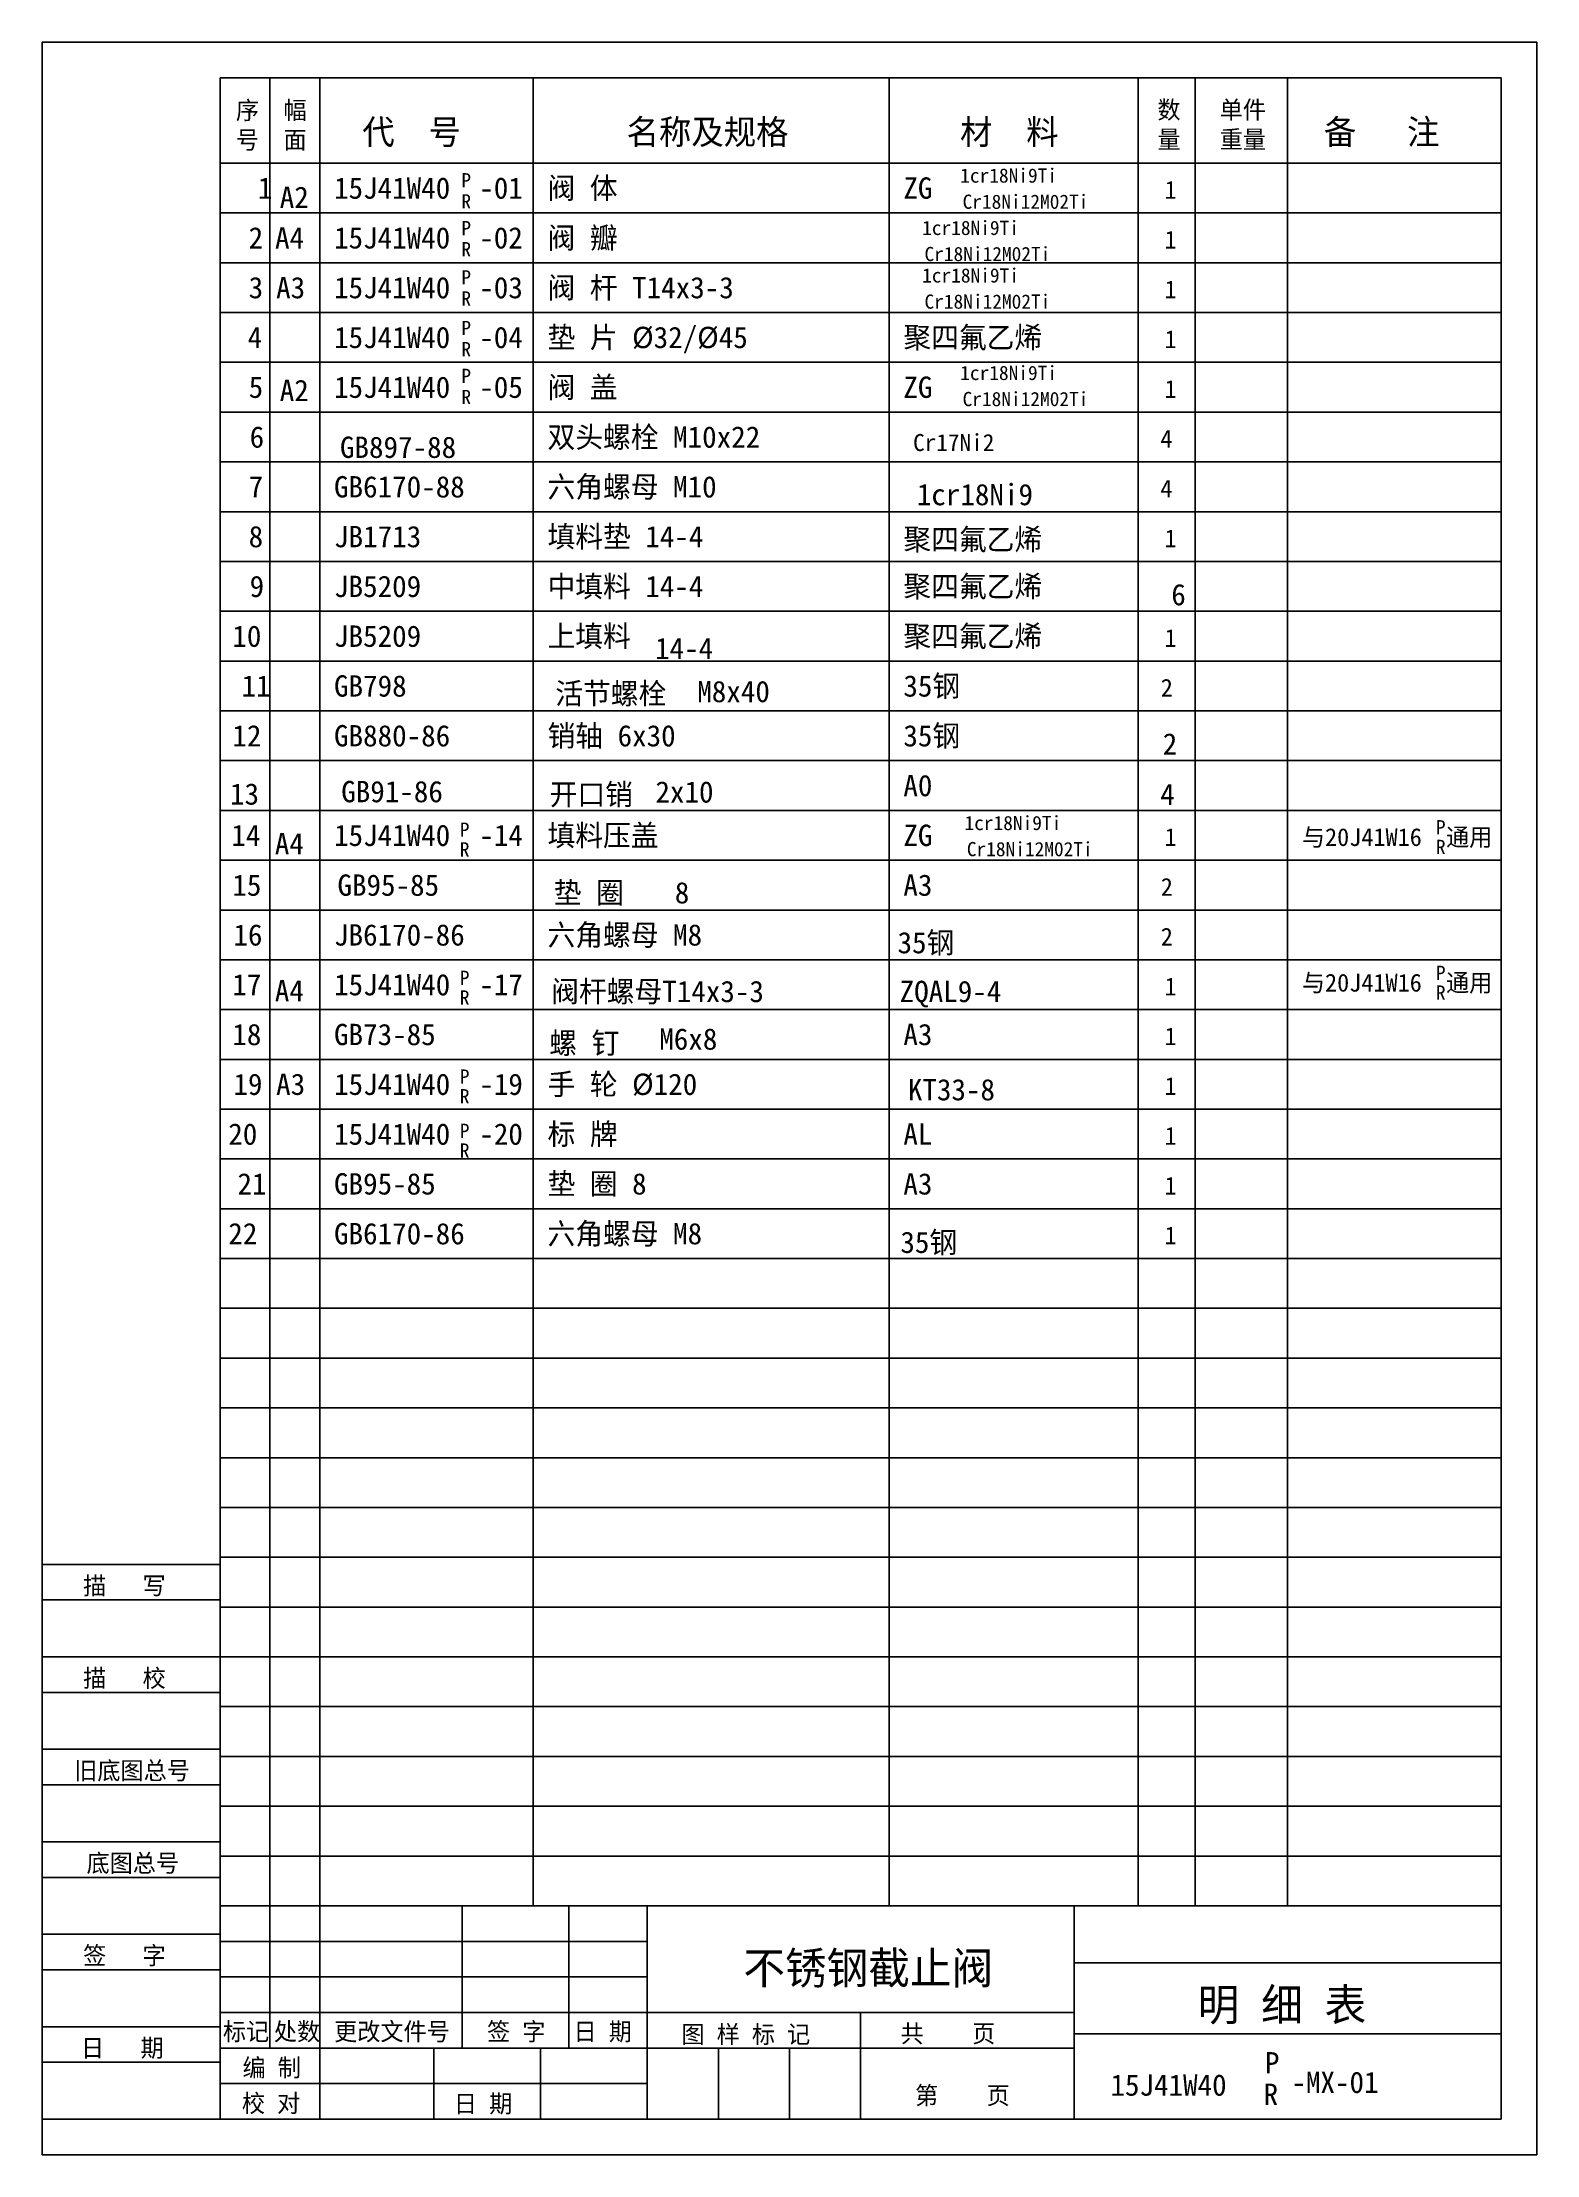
# Model space of a CAD drawing. Header units: metres. Extents: x 0 to 210, y 0 to 297.
import ezdxf

# ---------------------------------------------------------------- set-up
doc = ezdxf.new("R2010")
doc.units = ezdxf.units.M
for name, color, linetype in [('D', 1, 'Continuous'), ('FL', 5, 'Continuous'), ('T', 7, 'Continuous'), ('TL', 4, 'Continuous')]:
    doc.layers.add(name, color=color, linetype=linetype)

# ---------------------------------------------------------------- blocks, each defined once
blk = doc.blocks.new('MXBDT')
at = {"layer": 'FL'}
for p, q in [((0, 297), (0, 0)), ((210, 297), (0, 297)), ((210, 0), (210, 297)), ((205, 273), (25, 273)), ((205, 266), (25, 266)), ((205, 259), (25, 259)), ((205, 252), (25, 252)), ((205, 245), (25, 245)), ((205, 238), (25, 238)), ((205, 231), (25, 231)), ((205, 224), (25, 224)), ((205, 217), (25, 217)), ((205, 210), (25, 210)), ((205, 203), (25, 203)), ((205, 196), (25, 196)), ((205, 189), (25, 189)), ((205, 182), (25, 182)), ((205, 175), (25, 175)), ((205, 168), (25, 168)), ((205, 161), (25, 161)), ((205, 154), (25, 154)), ((205, 147), (25, 147)), ((205, 140), (25, 140)), ((205, 133), (25, 133)), ((205, 126), (25, 126)), ((205, 119), (25, 119)), ((205, 112), (25, 112)), ((205, 105), (25, 105)), ((205, 98), (25, 98)), ((205, 91), (25, 91)), ((205, 84), (25, 84)), ((0, 78), (25, 78)), ((205, 77), (25, 77)), ((0, 70), (25, 70)), ((205, 70), (25, 70)), ((0, 65), (25, 65)), ((205, 63), (25, 63)), ((0, 57), (25, 57)), ((205, 56), (25, 56)), ((0, 52), (25, 52)), ((205, 49), (25, 49)), ((0, 44), (25, 44)), ((205, 42), (25, 42)), ((0, 39), (25, 39)), ((0, 31), (25, 31)), ((25, 30), (85, 30)), ((0, 26), (25, 26)), ((25, 25), (85, 25)), ((0, 18), (25, 18)), ((25, 20), (85, 20)), ((39, 15), (39, 5)), ((70, 5), (70, 15)), ((115, 15), (145, 15)), ((0, 13), (25, 13)), ((25, 10), (85, 10)), ((0, 0), (210, 0))]:
    blk.add_line(p, q, dxfattribs=at)
at = {"layer": 'TL'}
for p, q in [((25, 5), (25, 292)), ((205, 292), (25, 292)), ((32, 35), (32, 292)), ((39, 35), (39, 292)), ((69, 35), (69, 292)), ((119, 35), (119, 292)), ((154, 35), (154, 292)), ((162, 35), (162, 292)), ((175, 35), (175, 292)), ((205, 5), (205, 292)), ((205, 280), (25, 280)), ((0, 83), (25, 83)), ((205, 35), (25, 35)), ((32, 15), (32, 35)), ((39, 15), (39, 35)), ((59, 15), (59, 35)), ((74, 15), (74, 35)), ((85, 5), (85, 35)), ((145, 5), (145, 35)), ((145, 27), (205, 27)), ((85, 20), (145, 20)), ((115, 5), (115, 20)), ((115, 15), (25, 15)), ((55, 5), (55, 15)), ((95, 5), (95, 15)), ((105, 5), (105, 15)), ((145, 17), (205, 17)), ((0, 5), (205, 5))]:
    blk.add_line(p, q, dxfattribs=at)
at = {"layer": 'T'}
for s, height, p in [('序', 2.5, (27.21, 286.18)), ('幅', 2.5, (33.9, 286.21)), ('数', 2.5, (156.7, 286.26)), ('单件', 2.5, (165.45, 286.26)), ('代  号', 3.5, (44.97, 282.64)), ('名称及规格', 3.5, (82.11, 282.64)), ('材  料', 3.5, (128.96, 282.64)), ('备   注', 3.5, (180.09, 282.64)), ('号', 2.5, (27.21, 282.02)), ('面', 2.5, (33.9, 282.04)), ('量', 2.5, (156.7, 282.09)), ('重量', 2.5, (165.45, 282.09)), ('描   写', 2.5, (5.74, 78.76)), ('描   校', 2.5, (5.74, 65.76)), ('旧底图总号', 2.5, (4.49, 52.76)), ('底图总号', 2.5, (6.22, 39.76)), ('签   字', 2.5, (5.74, 26.76)), ('明 细 表', 4.5, (162.36, 18.84)), ('标记', 2.5, (25.39, 16.07)), ('处数', 2.5, (32.54, 16.07)), ('更改文件号', 2.5, (41.01, 16.07)), ('签 字', 2.5, (62.5, 16.07)), ('日 期', 2.5, (74.64, 16.07)), ('图 样 标 记', 2.5, (89.81, 15.68)), (' 共    页', 2.5, (118.92, 15.79)), ('日   期', 2.5, (5.45, 13.76)), ('编 制', 2.5, (28.14, 10.99)), ('第    页', 2.5, (122.65, 7.1)), ('校 对', 2.5, (28.05, 5.99)), ('日 期', 2.5, (57.84, 5.93))]:
    blk.add_text(s, height=height, dxfattribs=at).set_placement(p)

msp = doc.modelspace()

# ---------------------------------------------------------------- block references
at = {"layer": 'T'}
msp.add_blockref('MXBDT', (0, 0), dxfattribs=at)
msp.add_blockref('MXBDT', (0, 0), dxfattribs=at)
msp.add_blockref('MXBDT', (0, 0), dxfattribs=at)

# ---------------------------------------------------------------- texts
at = {"layer": 'D'}
for s, height, p in [('1cr18Ni9Ti', 2, (128.99, 277.26)), ('1', 3, (30.29, 275)), ('A2', 3, (33.37, 273.71)), ('15J41W40  -01', 3, (41, 275)), ('P', 2, (58.89, 276.6)), ('阀 体 ', 3, (71, 275)), ('ZG', 3, (121, 275)), ('1', 2.5, (157.7, 275)), ('R', 2, (58.89, 273.63)), ('Cr18Ni12M02Ti', 2, (129.32, 273.58)), ('2', 3, (29, 268)), ('A4', 3, (32.71, 268)), ('15J41W40  -02', 3, (41, 268)), ('P', 2, (58.89, 269.87)), ('阀 瓣', 3, (71, 268)), ('1cr18Ni9Ti', 2, (123.64, 269.9)), ('1', 2.5, (157.7, 268)), ('R', 2, (58.89, 266.91)), ('Cr18Ni12M02Ti', 2, (123.97, 266.23)), ('P', 2, (58.89, 262.95)), ('阀 杆 T14x3-3', 3, (71, 261)), ('1cr18Ni9Ti', 2, (123.64, 263.22)), ('3', 3, (29, 261)), ('A3', 3, (32.86, 261)), ('15J41W40  -03', 3, (41, 261)), ('R', 2, (58.89, 259.98)), ('Cr18Ni12M02Ti', 2, (123.97, 259.54)), ('1', 2.5, (157.7, 261)), ('4', 3, (28.86, 254)), ('15J41W40  -04', 3, (41, 254)), ('P', 2, (58.89, 255.83)), ('垫 片 %%c32/%%c45', 3, (71, 254)), ('聚四氟乙烯', 3, (121, 254)), ('1', 2.5, (157.7, 254)), ('R', 2, (58.89, 252.86)), ('5', 3, (29, 247)), ('A2', 3, (33.37, 246.55)), ('15J41W40  -05', 3, (41, 247)), ('P', 2, (58.89, 249.1)), ('阀 盖', 3, (71, 247)), ('ZG', 3, (121, 247)), ('1cr18Ni9Ti', 2, (128.99, 249.51)), ('R', 2, (58.89, 246.13)), ('Cr18Ni12M02Ti', 2, (129.32, 245.84)), ('1', 2.5, (157.7, 247)), ('6', 3, (29.14, 240)), ('GB897-88', 3, (41.83, 238.56)), ('双头螺栓 M10x22', 3, (71, 240)), ('Cr17Ni2', 2.4, (122.36, 239.52)), ('4', 2.5, (157.11, 240)), ('7', 3, (29, 233)), ('GB6170-88', 3, (41, 233)), ('六角螺母 M10', 3, (71, 233)), ('1cr18Ni9', 3, (122.89, 231.91)), ('4', 2.5, (157.11, 233)), ('8', 3, (29, 226)), ('JB1713', 3, (41, 226)), ('填料垫 14-4', 3, (71, 226)), ('聚四氟乙烯', 3, (121, 225.61)), ('1', 2.5, (157.7, 226)), ('9', 3, (29.14, 219)), ('JB5209', 3, (41, 219)), ('中填料 14-4', 3, (71, 219)), ('聚四氟乙烯', 3, (121, 219)), ('6', 3, (158.65, 217.84)), ('10', 3, (26.71, 212)), ('JB5209', 3, (41, 212)), ('上填料', 3, (71, 212)), ('聚四氟乙烯', 3, (121, 212)), ('1', 2.5, (157.7, 212)), ('14-4', 3, (86.11, 210.28)), ('11', 3, (28, 205)), ('GB798', 3, (41, 205)), ('35钢', 3, (121, 205)), ('活节螺栓', 3, (72.09, 203.94)), ('M8x40', 3, (92.04, 204.22)), ('2', 2.5, (157.17, 205)), ('12', 3, (26.71, 198)), ('GB880-86', 3, (41, 198)), ('销轴 6x30', 3, (71, 198)), ('35钢', 3, (121, 198)), ('2', 3, (157.44, 196.85)), ('GB91-86', 3, (42.01, 190.15)), ('开口销', 3, (71.3, 189.76)), ('2x10', 3, (86.16, 190.1)), ('A0', 3, (121, 191)), ('13', 3, (26.38, 189.81)), ('4', 3, (157.1, 189.76)), ('P', 2, (58.67, 185.3)), ('填料压盖', 3, (71, 184)), ('1cr18Ni9Ti', 2, (129.59, 186.23)), ('P', 2, (195.83, 185.64)), ('14', 3, (26.57, 184)), ('A4', 3, (32.68, 182.82)), ('15J41W40  -14', 3, (41, 184)), ('R', 2, (58.67, 182.52)), ('ZG', 3, (121, 184)), ('Cr18Ni12M02Ti', 2, (129.92, 182.56)), ('1', 2.5, (157.7, 184)), ('与20J41W16  通用', 2.5, (177, 184)), ('R', 2, (195.83, 182.87)), ('15', 3, (26.71, 177)), ('GB95-85', 3, (41.48, 177)), ('垫 圈', 3, (71.87, 175.93)), ('8', 3, (88.88, 175.93)), ('A3', 3, (121, 177)), ('2', 2.5, (157.17, 177)), ('16', 3, (26.86, 170)), ('JB6170-86', 3, (41, 170)), ('六角螺母 M8', 3, (71, 170)), ('35钢', 3, (120.18, 168.91)), ('2', 2.5, (157.17, 170)), ('P', 2, (58.67, 164.47)), ('P', 2, (195.83, 165.17)), ('17', 3, (26.71, 163)), ('A4', 3, (32.68, 162.15)), ('15J41W40  -17', 3, (41, 163)), ('R', 2, (58.67, 161.7)), ('阀杆螺母T14x3-3', 3, (71.52, 162.05)), ('ZQAL9-4', 3, (120.48, 162.05)), ('1', 2.5, (157.7, 163)), ('与20J41W16  通用', 2.5, (177, 163.53)), ('R', 2, (195.83, 162.39)), ('18', 3, (26.71, 156)), ('GB73-85', 3, (41, 156)), ('螺 钉', 3, (71.24, 154.8)), ('M6x8', 3, (86.7, 155.36)), ('A3', 3, (121, 156)), ('1', 2.5, (157.7, 156)), ('19', 3, (26.86, 149)), ('A3', 3, (32.86, 149)), ('15J41W40  -19', 3, (41, 149)), ('P', 2, (58.67, 150.59)), ('手 轮 %%c120', 3, (71, 149)), ('R', 2, (58.67, 147.82)), ('KT33-8', 3, (121.63, 148.24)), ('1', 2.5, (157.7, 149)), ('20', 3, (26.14, 142)), ('15J41W40  -20', 3, (41, 142)), ('P', 2, (58.67, 142.96)), ('标 牌 ', 3, (71, 142)), ('AL', 3, (121, 142)), ('1', 2.5, (157.7, 142)), ('R', 2, (58.67, 140.18)), ('21', 3, (27.43, 135)), ('GB95-85', 3, (41, 135)), ('垫 圈 8', 3, (71, 135)), ('A3', 3, (121, 135)), ('1', 2.5, (157.7, 135)), ('22', 3, (26.14, 128)), ('GB6170-86', 3, (41, 128)), ('六角螺母 M8', 3, (71, 128)), ('35钢', 3, (120.58, 126.78)), ('1', 2.5, (157.7, 128)), ('不锈钢截止阀', 4.5, (98.52, 24)), ('P', 3, (171.81, 11.43)), ('15J41W40', 3, (150.1, 8.3)), ('R', 3, (171.62, 7)), ('-MX-01', 3, (175.53, 8.68))]:
    msp.add_text(s, height=height, dxfattribs=at).set_placement(p)

doc.saveas('drawing.dxf')
